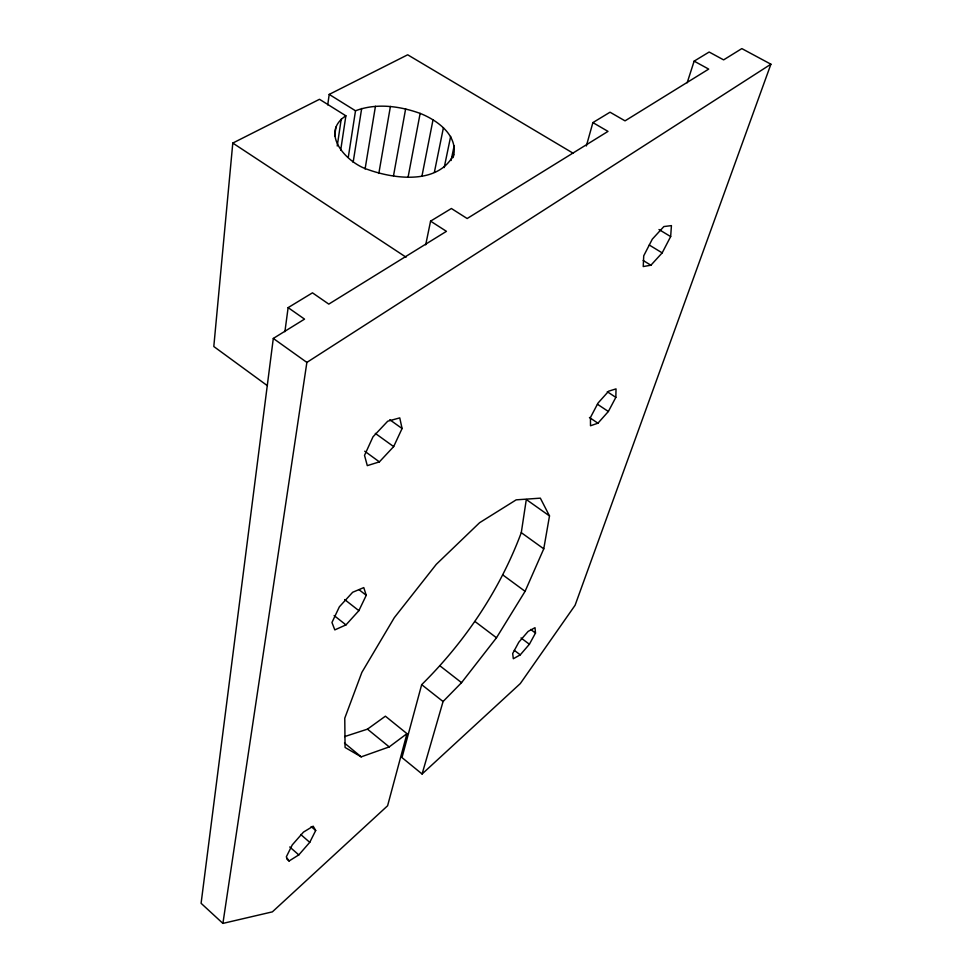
<?xml version="1.0" encoding="UTF-8"?>
<svg xmlns="http://www.w3.org/2000/svg" width="972" height="972" viewBox="0 0 972 972"><rect width="100%" height="100%" fill="white"/><g stroke="black" fill="none" stroke-linecap="round" stroke-linejoin="round"><path stroke-width="1.46" d="M615.835 397.366L616.029 388.885L608.666 391.181L598.011 403.088L590.454 417.486L590.502 425.76L597.938 423.197L608.363 411.496L615.835 397.366L607.281 391.728M453.11 157.585C459.392 136.068 437.607 120.321 420.147 113.396C399.699 106.033 376.249 102.862 355.509 110.784L329.204 94.406L327.734 104.891M670.656 236.573L671.433 225.613L663.864 226.561L652.309 239.148L643.731 255.806L643.233 266.547L650.9 265.222L662.175 252.878L670.656 236.573L658.98 229.538M340.674 150.32L345.874 115.802L319.509 99.29L232.794 143.066L213.804 346.518L267.422 385.714M425.7 244.823L430.572 221.142L446.44 231.336L328.791 304.115L312.474 292.839L288.125 307.626L304.54 319.12L273.302 338.438L201.095 903.304L222.904 923.4L272.379 911.858L387.597 805.764L406.976 733.641L385.398 716.194L367.477 729.146L344.635 736.582M284.905 331.671L288.125 307.626M453.73 154.633C438.348 184.826 394.668 179.14 368.096 169.614C347.15 163.247 319.047 133.286 345.874 115.802M334.66 135.971L335.972 127.004M337.235 145.982L341.221 119.143M222.904 923.4L306.873 362.41L770.905 64.201L741.83 48.6L723.618 59.875L709.147 52.026L694.142 61.139L687.168 82.778M521.284 532.656L526.302 499.511L549.496 515.938L543.761 548.828L525.087 591.328L496.485 637.766L461.542 682.66L443.062 701.529L422.091 774.004L401.983 757.577L421.678 684.653C465.029 641.812 499.936 589.858 521.284 532.656L543.761 548.828M348.304 157.197L355.509 110.784M353.14 162.324L361.669 108.475M365.083 168.982L375.447 106.3M378.825 173.453L390.416 106.434M393.514 175.75L405.64 108.852M408.07 177.232L420.147 113.396M421.945 176.151L433.026 119.775M434.411 172.117L443.439 127.624M444.204 167.585L450.668 136.42M451.081 160.489L454.203 145.63M586.347 145.958L592.896 122.594L610.027 112.205L625.032 120.856L708.697 69.097L694.142 61.139M770.905 64.201L575.084 605.277L520.299 683.571L422.091 774.004M393.66 446.61L402.08 428.518L399.759 417.887L387.719 421.204L372.993 436.829L364.524 455.37L367.295 465.637L379.384 461.882L393.66 446.61L375.326 433.391M358.875 610.671L366.25 595.301L363.771 587.598L352.654 592.276L339.362 606.82L331.962 622.493L334.805 629.892L345.959 624.899L358.875 610.671L344.671 599.566M309.752 842.347L315.706 830.501L313.178 826.188L303.471 832.105L292.256 844.911L286.29 856.927L289.073 860.998L298.805 854.898L309.752 842.347L300.7 834.474M529.388 644.254L535.487 633.051L535.013 627.681L528.124 631.411L518.817 642.176L512.681 653.536L513.325 658.737L520.263 654.849L529.388 644.254L521.016 637.96M549.496 515.938L540.347 498.162L516.181 499.851L479.585 522.717L436.294 564.331L394.328 617.645L361.863 672.393L344.768 718.187L345.072 747.456L361.195 756.86L389.213 746.909L406.976 733.641M430.572 221.142L451.385 208.506L467.155 218.518L607.998 131.39L592.896 122.594M329.204 94.406L407.681 54.797L573.383 153.369M649.296 245.041L662.175 252.878M643.172 260.484L650.9 265.222M232.794 143.066L406.065 257.203M597.44 404.231L608.363 411.496M589.445 417.498L597.938 423.197M389.76 419.722L402.08 428.518M273.302 338.438L306.873 362.41M364.731 451.202L379.384 461.882M503.192 575.205L525.087 591.328M530.676 629.455L535.487 633.051M514.285 650.317L520.263 654.849M474.98 621.497L496.485 637.766M359.093 589.761L366.25 595.301M440.195 666.027L461.542 682.66M334.125 615.568L345.959 624.899M421.678 684.653L443.062 701.529M367.477 729.146L389.213 746.909M344.489 743.045L361.195 756.86M311.149 826.564L315.706 830.501M289.753 846.977L298.805 854.898M286.801 858.993L289.073 860.998"/></g></svg>
